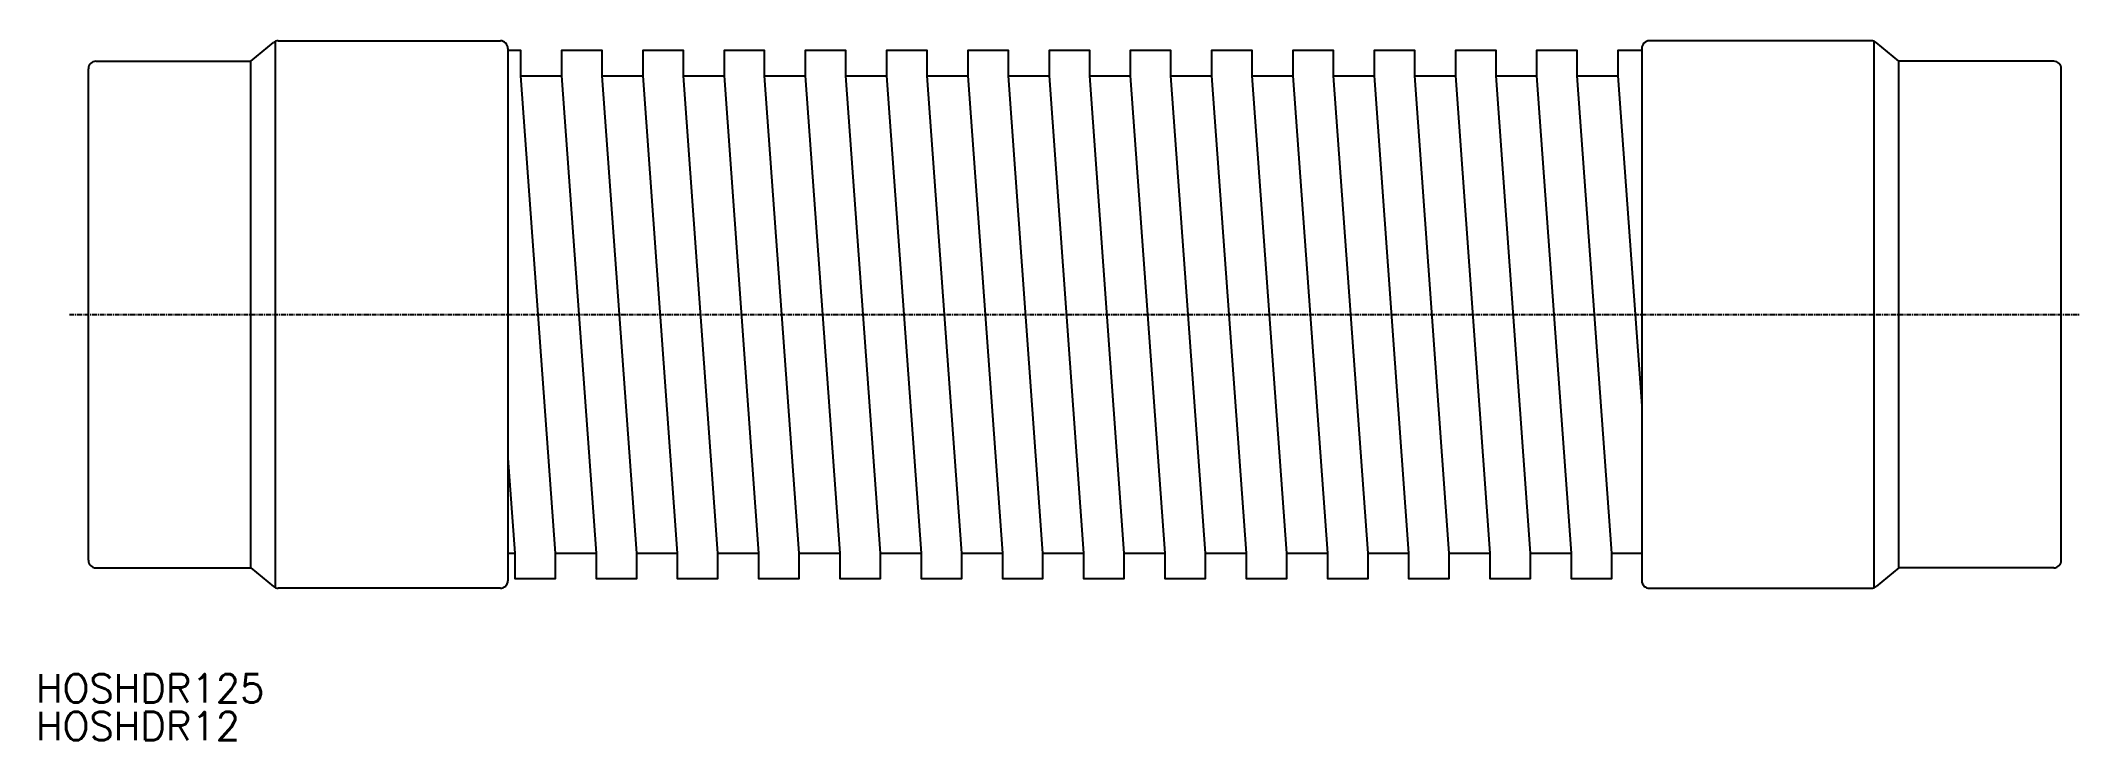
# Model space of a CAD drawing. Extents: x 34 to 574, y 97 to 282.
import ezdxf
from ezdxf.enums import TextEntityAlignment as Align

# ---------------------------------------------------------------- set-up
doc = ezdxf.new("R2010")
doc.units = 0
doc.linetypes.add('CENTER', pattern=[2, 1.25, -0.25, 0.25, -0.25])
doc.layers.get('0').update_dxf_attribs({"linetype": 'CONTINUOUS'})
doc.layers.add('CENTER', color=1, linetype='CENTER')
doc.styles.get("Standard").update_dxf_attribs({"font": 'txt.shx', "bigfont": 'extfont.shx'})

msp = doc.modelspace()

# ---------------------------------------------------------------- linework, layer by layer
for p, q in [((90, 277), (95.95, 281.94)), ((96.55, 137.72), (96.55, 282.28)), ((97.23, 282.4), (156, 282.4)), ((518.77, 282.4), (460, 282.4)), ((519.45, 137.72), (519.45, 282.28)), ((526, 277), (520.05, 281.94)), ((49, 277), (90, 277)), ((90, 143), (90, 277)), ((158, 280.4), (158, 139.6)), ((458, 280.4), (458, 139.6)), ((526, 143), (526, 277)), ((567, 277), (526, 277)), ((47, 145), (47, 275)), ((161.43, 273.11), (172.18, 273.11)), ((182.93, 273.11), (193.68, 273.11)), ((204.43, 273.11), (215.18, 273.11)), ((225.93, 273.11), (236.68, 273.11)), ((247.43, 273.11), (258.18, 273.11)), ((268.93, 273.11), (279.68, 273.11)), ((290.43, 273.11), (301.18, 273.11)), ((311.93, 273.11), (322.68, 273.11)), ((333.43, 273.11), (344.18, 273.11)), ((354.93, 273.11), (365.68, 273.11)), ((376.43, 273.11), (387.18, 273.11)), ((397.93, 273.11), (408.68, 273.11)), ((419.43, 273.11), (430.18, 273.11)), ((440.93, 273.11), (451.68, 273.11)), ((569, 145), (569, 275)), ((158, 146.89), (159.82, 146.89)), ((170.57, 146.89), (181.32, 146.89)), ((192.07, 146.89), (202.82, 146.89)), ((213.57, 146.89), (224.32, 146.89)), ((235.07, 146.89), (245.82, 146.89)), ((256.57, 146.89), (267.32, 146.89)), ((278.07, 146.89), (288.82, 146.89)), ((299.57, 146.89), (310.32, 146.89)), ((321.07, 146.89), (331.82, 146.89)), ((342.57, 146.89), (353.32, 146.89)), ((364.07, 146.89), (374.82, 146.89)), ((385.57, 146.89), (396.32, 146.89)), ((407.07, 146.89), (417.82, 146.89)), ((428.57, 146.89), (439.32, 146.89)), ((450.07, 146.89), (458, 146.89)), ((49, 143), (90, 143)), ((90, 143), (95.95, 138.06)), ((526, 143), (520.05, 138.06)), ((567, 143), (526, 143)), ((156, 137.6), (97.23, 137.6)), ((460, 137.6), (518.77, 137.6))]:
    msp.add_line(p, q)
for points in [[(158, 172.01), (159.82, 146.89), (159.82, 140.15), (170.57, 140.15), (170.57, 146.89), (161.43, 273.11), (161.43, 279.85), (158, 279.85)], [(458, 279.85), (451.68, 279.85), (451.68, 273.11), (458, 185.83)]]:
    msp.add_lwpolyline(points)
for points in [[(181.32, 146.89), (181.32, 140.15), (192.07, 140.15), (192.07, 146.89), (182.93, 273.11), (182.93, 279.85), (172.18, 279.85), (172.18, 273.11)], [(202.82, 146.89), (202.82, 140.15), (213.57, 140.15), (213.57, 146.89), (204.43, 273.11), (204.43, 279.85), (193.68, 279.85), (193.68, 273.11)], [(224.32, 146.89), (224.32, 140.15), (235.07, 140.15), (235.07, 146.89), (225.93, 273.11), (225.93, 279.85), (215.18, 279.85), (215.18, 273.11)], [(245.82, 146.89), (245.82, 140.15), (256.57, 140.15), (256.57, 146.89), (247.43, 273.11), (247.43, 279.85), (236.68, 279.85), (236.68, 273.11)], [(267.32, 146.89), (267.32, 140.15), (278.07, 140.15), (278.07, 146.89), (268.93, 273.11), (268.93, 279.85), (258.18, 279.85), (258.18, 273.11)], [(288.82, 146.89), (288.82, 140.15), (299.57, 140.15), (299.57, 146.89), (290.43, 273.11), (290.43, 279.85), (279.68, 279.85), (279.68, 273.11)], [(310.32, 146.89), (310.32, 140.15), (321.07, 140.15), (321.07, 146.89), (311.93, 273.11), (311.93, 279.85), (301.18, 279.85), (301.18, 273.11)], [(331.82, 146.89), (331.82, 140.15), (342.57, 140.15), (342.57, 146.89), (333.43, 273.11), (333.43, 279.85), (322.68, 279.85), (322.68, 273.11)], [(353.32, 146.89), (353.32, 140.15), (364.07, 140.15), (364.07, 146.89), (354.93, 273.11), (354.93, 279.85), (344.18, 279.85), (344.18, 273.11)], [(374.82, 146.89), (374.82, 140.15), (385.57, 140.15), (385.57, 146.89), (376.43, 273.11), (376.43, 279.85), (365.68, 279.85), (365.68, 273.11)], [(396.32, 146.89), (396.32, 140.15), (407.07, 140.15), (407.07, 146.89), (397.93, 273.11), (397.93, 279.85), (387.18, 279.85), (387.18, 273.11)], [(417.82, 146.89), (417.82, 140.15), (428.57, 140.15), (428.57, 146.89), (419.43, 273.11), (419.43, 279.85), (408.68, 279.85), (408.68, 273.11)], [(439.32, 146.89), (439.32, 140.15), (450.07, 140.15), (450.07, 146.89), (440.93, 273.11), (440.93, 279.85), (430.18, 279.85), (430.18, 273.11)]]:
    msp.add_lwpolyline(points, close=True)
for centre, start, end in [((97.23, 280.4), 90, 129.6927), ((156, 280.4), 0, 90), ((460, 280.4), 90, 180), ((518.77, 280.4), 50.3073, 90), ((49, 275), 90, 180), ((567, 275), 0, 90), ((49, 145), 180, 270), ((567, 145), 270, 0), ((97.23, 139.6), 230.3073, 270), ((156, 139.6), 270, 0), ((460, 139.6), 180, 270), ((518.77, 139.6), 270, 309.6927)]:
    msp.add_arc(centre, 2, start, end)
at = {"layer": 'CENTER', "color": 1, "linetype": 'CENTER'}
msp.add_line((42, 210), (574, 210), dxfattribs=at)

# ---------------------------------------------------------------- texts
at = {"color": 7, "linetype": 'CONTINUOUS'}
for s, p in [('HOSHDR125', (33.13, 111.17)), ('HOSHDR12', (33.13, 101.17))]:
    msp.add_text(s, height=7.5, dxfattribs=at).set_placement(p, align=Align.MIDDLE_LEFT)

doc.saveas('drawing.dxf')
